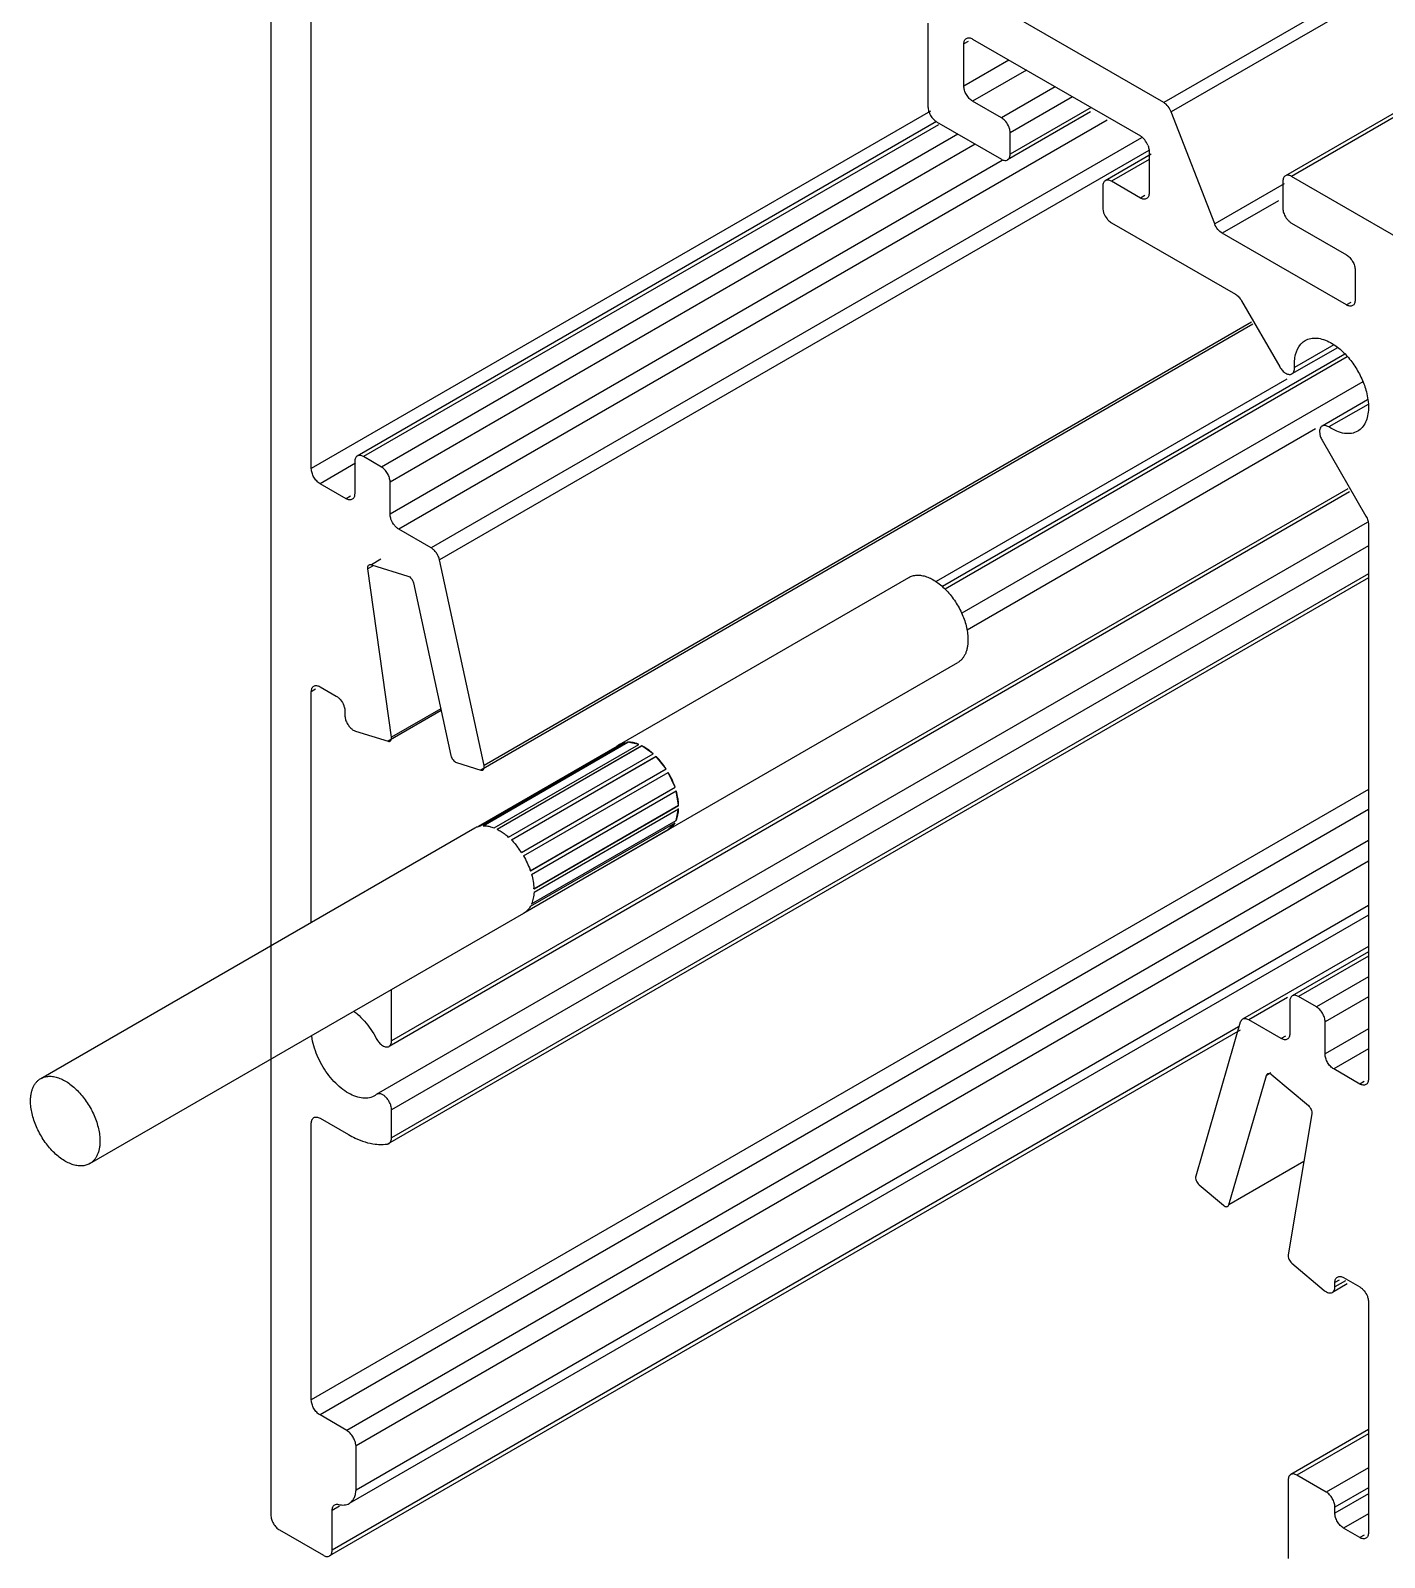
# Model space of a CAD drawing. Extents: x -0.1 to 11, y -13.6 to 0.
# Drawn here: x 4.152 to 5.807, y -7.421 to -5.555 of the extents above; entities that cross this region are included whole.
import ezdxf

# ---------------------------------------------------------------- set-up
doc = ezdxf.new("R2010")
doc.units = 0
doc.header["$LTSCALE"] = 0.5
doc.header["$MEASUREMENT"] = 0
doc.layers.add('Hardware', color=242, linetype='CONTINUOUS')
doc.layers.add('Housing', color=150, linetype='CONTINUOUS')

msp = doc.modelspace()

# ---------------------------------------------------------------- linework, layer by layer
at = {"layer": 'Hardware', "transparency": 16777216}
for p, q in [((4.8721, -6.4278), (5.2256, -6.2236)), ((4.9321, -6.5317), (5.2856, -6.3276)), ((4.6988, -6.5282), (4.8688, -6.4301)), ((4.8689, -6.4303), (4.6994, -6.5281)), ((4.7025, -6.5273), (4.8793, -6.4253)), ((4.7056, -6.527), (4.8824, -6.425)), ((4.8824, -6.4251), (4.7059, -6.5271)), ((4.7191, -6.5298), (4.8958, -6.4277)), ((4.7226, -6.5314), (4.8994, -6.4293)), ((4.8994, -6.4294), (4.7226, -6.5315)), ((4.8721, -6.4278), (4.8688, -6.4301)), ((4.8688, -6.4301), (4.8689, -6.4303)), ((4.8778, -6.4261), (4.8689, -6.4303)), ((4.8824, -6.425), (4.8824, -6.4251)), ((4.8959, -6.4278), (4.8824, -6.4251)), ((4.8994, -6.4293), (4.8994, -6.4294)), ((4.9134, -6.4393), (4.8994, -6.4294)), ((4.7367, -6.5412), (4.9135, -6.4391)), ((4.9168, -6.4424), (4.74, -6.5445)), ((4.7401, -6.5444), (4.9168, -6.4424)), ((4.9168, -6.4424), (4.9168, -6.4424)), ((4.929, -6.4577), (4.9168, -6.4424)), ((4.7523, -6.5597), (4.9291, -6.4576)), ((4.755, -6.564), (4.9317, -6.4619)), ((4.94, -6.4799), (4.9316, -6.4619)), ((4.7632, -6.582), (4.94, -6.4799)), ((4.7633, -6.582), (4.9401, -6.4799)), ((4.7647, -6.5866), (4.9415, -6.4845)), ((4.9401, -6.4799), (4.94, -6.4799)), ((4.9443, -6.5021), (4.9414, -6.4845)), ((4.7675, -6.6042), (4.9443, -6.5021)), ((4.7677, -6.6042), (4.9444, -6.5022)), ((4.7677, -6.6083), (4.9444, -6.5063)), ((4.9414, -6.5205), (4.9443, -6.5062)), ((4.9444, -6.5022), (4.9443, -6.5021)), ((4.1649, -6.836), (4.6953, -6.5298)), ((4.6988, -6.5282), (4.7025, -6.5273)), ((4.7147, -6.5283), (4.7191, -6.5298)), ((4.7633, -6.6255), (4.9401, -6.5235)), ((4.7647, -6.6226), (4.9415, -6.5206)), ((4.7648, -6.6224), (4.9414, -6.5205)), ((4.9316, -6.5318), (4.9395, -6.5238)), ((4.9415, -6.5206), (4.9414, -6.5205)), ((4.755, -6.634), (4.9317, -6.5319)), ((4.7568, -6.6327), (4.9316, -6.5318)), ((4.9317, -6.5319), (4.9316, -6.5318)), ((4.9317, -6.5319), (4.9321, -6.5317)), ((4.2249, -6.94), (4.7553, -6.6338))]:
    msp.add_line(p, q, dxfattribs=at)
for centre, radius, start, end in [((4.7054, -6.5474), 0.0202, 108.8453, 119.9747), ((4.6866, -6.5968), 0.0748, 47.9648, 52.2996), ((4.6673, -6.6151), 0.1015, 33.1159, 36.6394), ((4.6743, -6.6126), 0.0942, 19.0095, 19.7312), ((4.7066, -6.6064), 0.0611, 2.0446, 2.9828), ((4.7365, -6.6106), 0.0307, 336.8664, 338.2681), ((4.7451, -6.6162), 0.0203, 300.0366, 309.9956)]:
    msp.add_arc(centre, radius, start, end, dxfattribs=at)
for points, knots in [([(5.2256, -6.2236), (5.2264, -6.2232), (5.2279, -6.2225), (5.2303, -6.2216), (5.2329, -6.2211), (5.2357, -6.2208), (5.2385, -6.2209), (5.2414, -6.2212), (5.2444, -6.2218), (5.2485, -6.2231), (5.2538, -6.2254), (5.26, -6.2292), (5.2661, -6.234), (5.272, -6.2397), (5.2776, -6.2462), (5.2827, -6.2532), (5.2872, -6.2608), (5.291, -6.2687), (5.2941, -6.2767), (5.2963, -6.2847), (5.2977, -6.2925), (5.298, -6.2976), (5.298, -6.3001)], [0, 0, 0, 0, 0.02133, 0.042888, 0.064891, 0.087534, 0.110981, 0.135365, 0.160785, 0.187308, 0.24374, 0.304681, 0.369761, 0.438351, 0.50963, 0.582646, 0.656369, 0.729738, 0.801707, 0.871292, 0.937623, 1, 1, 1, 1]), ([(5.298, -6.3001), (5.298, -6.3017), (5.2979, -6.3047), (5.2973, -6.3091), (5.2963, -6.3132), (5.2949, -6.317), (5.2931, -6.3203), (5.291, -6.3232), (5.2885, -6.3257), (5.2866, -6.327), (5.2856, -6.3276)], [0, 0, 0, 0, 0.148585, 0.289507, 0.422721, 0.548641, 0.668, 0.781938, 0.891987, 1, 1, 1, 1]), ([(4.8793, -6.4253), (4.878, -6.4255), (4.8761, -6.4259), (4.8737, -6.4269), (4.8726, -6.4275), (4.8721, -6.4278)], [0, 0, 0, 0, 0.505525, 0.753504, 1, 1, 1, 1]), ([(4.8958, -6.4277), (4.8947, -6.4272), (4.8924, -6.4264), (4.889, -6.4255), (4.8857, -6.425), (4.8835, -6.425), (4.8824, -6.425)], [0, 0, 0, 0, 0.268117, 0.52366, 0.767253, 1, 1, 1, 1]), ([(4.9135, -6.4391), (4.9123, -6.4381), (4.9101, -6.4362), (4.9066, -6.4336), (4.903, -6.4313), (4.9006, -6.4299), (4.8994, -6.4293)], [0, 0, 0, 0, 0.263479, 0.518469, 0.764174, 1, 1, 1, 1]), ([(4.9291, -6.4576), (4.9273, -6.4548), (4.9235, -6.4495), (4.9191, -6.4446), (4.9168, -6.4424)], [0, 0, 0, 0, 0.507302, 1, 1, 1, 1]), ([(4.9401, -6.4799), (4.939, -6.4768), (4.9365, -6.4706), (4.9334, -6.4648), (4.9317, -6.4619)], [0, 0, 0, 0, 0.495617, 1, 1, 1, 1]), ([(4.9444, -6.5022), (4.9444, -6.5007), (4.9442, -6.4978), (4.9434, -6.4919), (4.9424, -6.4875), (4.9415, -6.4845)], [0, 0, 0, 0, 0.237755, 0.484261, 1, 1, 1, 1]), ([(4.9415, -6.5206), (4.9424, -6.5184), (4.9434, -6.515), (4.9442, -6.5101), (4.9444, -6.5076), (4.9444, -6.5063)], [0, 0, 0, 0, 0.475926, 0.731918, 1, 1, 1, 1]), ([(4.7056, -6.527), (4.7071, -6.527), (4.7102, -6.5272), (4.7132, -6.5278), (4.7147, -6.5283)], [0, 0, 0, 0, 0.484047, 1, 1, 1, 1]), ([(4.9321, -6.5317), (4.9329, -6.5312), (4.9344, -6.5302), (4.9366, -6.5283), (4.9385, -6.526), (4.9396, -6.5243), (4.9401, -6.5235)], [0, 0, 0, 0, 0.242431, 0.488008, 0.739683, 1, 1, 1, 1]), ([(4.7226, -6.5314), (4.7243, -6.5322), (4.7276, -6.5341), (4.7308, -6.5364), (4.7323, -6.5376)], [0, 0, 0, 0, 0.48643, 1, 1, 1, 1]), ([(4.7401, -6.5444), (4.7416, -6.546), (4.7446, -6.5493), (4.7474, -6.5527), (4.7487, -6.5546)], [0, 0, 0, 0, 0.493981, 1, 1, 1, 1]), ([(4.755, -6.564), (4.7565, -6.5667), (4.7594, -6.5722), (4.7618, -6.5779), (4.7629, -6.5808)], [0, 0, 0, 0, 0.503838, 1, 1, 1, 1]), ([(4.7647, -6.5866), (4.7655, -6.5894), (4.7668, -6.5949), (4.7675, -6.6005), (4.7676, -6.6032)], [0, 0, 0, 0, 0.514673, 1, 1, 1, 1]), ([(4.7677, -6.6083), (4.7676, -6.6096), (4.7674, -6.612), (4.7667, -6.6166), (4.7658, -6.6199), (4.765, -6.6219)], [0, 0, 0, 0, 0.266998, 0.522659, 1, 1, 1, 1]), ([(4.7633, -6.6255), (4.7626, -6.6267), (4.7611, -6.629), (4.7592, -6.6309), (4.7581, -6.6318)], [0, 0, 0, 0, 0.51051, 1, 1, 1, 1]), ([(4.1525, -6.8635), (4.1525, -6.8619), (4.1526, -6.8589), (4.1532, -6.8545), (4.1542, -6.8504), (4.1556, -6.8467), (4.1574, -6.8433), (4.1595, -6.8404), (4.162, -6.8379), (4.1639, -6.8366), (4.1649, -6.836)], [0, 0, 0, 0, 0.148585, 0.289507, 0.422721, 0.548641, 0.668, 0.781938, 0.891987, 1, 1, 1, 1]), ([(4.1649, -6.836), (4.1657, -6.8356), (4.1672, -6.8349), (4.1696, -6.834), (4.1722, -6.8335), (4.1749, -6.8332), (4.1778, -6.8332), (4.1807, -6.8336), (4.1837, -6.8342), (4.1878, -6.8355), (4.1931, -6.8378), (4.1993, -6.8416), (4.2054, -6.8464), (4.2113, -6.8521), (4.2169, -6.8586), (4.222, -6.8656), (4.2265, -6.8732), (4.2303, -6.8811), (4.2334, -6.8891), (4.2356, -6.8971), (4.237, -6.9049), (4.2373, -6.91), (4.2373, -6.9125)], [0, 0, 0, 0, 0.02133, 0.042888, 0.064891, 0.087534, 0.110981, 0.135365, 0.160785, 0.187308, 0.24374, 0.304681, 0.369761, 0.438351, 0.50963, 0.582646, 0.656369, 0.729738, 0.801707, 0.871292, 0.937623, 1, 1, 1, 1]), ([(4.2249, -6.94), (4.2242, -6.9404), (4.2226, -6.9412), (4.2202, -6.942), (4.2176, -6.9426), (4.2149, -6.9428), (4.2121, -6.9428), (4.2092, -6.9424), (4.2062, -6.9418), (4.202, -6.9405), (4.1968, -6.9382), (4.1905, -6.9344), (4.1844, -6.9296), (4.1785, -6.9239), (4.173, -6.9175), (4.1679, -6.9104), (4.1634, -6.9028), (4.1595, -6.895), (4.1565, -6.8869), (4.1542, -6.8789), (4.1528, -6.8711), (4.1525, -6.866), (4.1525, -6.8635)], [0, 0, 0, 0, 0.02133, 0.042888, 0.064891, 0.087534, 0.110981, 0.135365, 0.160785, 0.187308, 0.24374, 0.304681, 0.369761, 0.438351, 0.50963, 0.582646, 0.656369, 0.729738, 0.801707, 0.871292, 0.937623, 1, 1, 1, 1]), ([(4.2373, -6.9125), (4.2373, -6.9141), (4.2372, -6.9171), (4.2366, -6.9215), (4.2356, -6.9256), (4.2342, -6.9294), (4.2324, -6.9327), (4.2303, -6.9356), (4.2278, -6.9381), (4.2259, -6.9394), (4.2249, -6.94)], [0, 0, 0, 0, 0.148585, 0.289507, 0.422721, 0.548641, 0.668, 0.781938, 0.891987, 1, 1, 1, 1])]:
    msp.add_open_spline(points, degree=3, knots=knots, dxfattribs=at)
at = {"layer": 'Housing', "linetype": 'Continuous', "lineweight": 25, "transparency": 16777216}
for p, q in [((7.3198, -4.6143), (5.5372, -5.6434)), ((7.3219, -4.6298), (5.5464, -5.6548)), ((7.3373, -4.7794), (5.6859, -5.7328)), ((7.3377, -4.7842), (5.6934, -5.7336)), ((4.4461, -5.0257), (4.4461, -7.3692)), ((4.4956, -6.0907), (4.4956, -5.4134)), ((5.5372, -5.6434), (5.1622, -5.4269)), ((5.2491, -5.5465), (5.2491, -5.6486)), ((5.2983, -5.5687), (5.293, -5.5718)), ((5.293, -5.6232), (5.293, -5.5718)), ((5.3036, -5.5657), (5.5087, -5.6841)), ((5.3481, -5.5914), (5.293, -5.6232)), ((5.3694, -5.6037), (5.3036, -5.6416)), ((5.4047, -5.6241), (5.3389, -5.662)), ((5.3389, -5.662), (5.3036, -5.6416)), ((5.4259, -5.6363), (5.3496, -5.6804)), ((5.4486, -5.6494), (5.3496, -5.7065)), ((5.2522, -5.6539), (4.4956, -6.0907)), ((5.2596, -5.6666), (4.5517, -6.0753)), ((5.2618, -5.6704), (4.5592, -6.076)), ((5.4679, -5.6649), (4.6024, -6.1646)), ((5.2597, -5.6669), (5.3389, -5.7127)), ((5.4479, -5.6548), (5.3464, -5.7134)), ((5.5995, -5.7916), (5.5464, -5.6548)), ((5.2857, -5.6819), (4.5812, -6.0887)), ((5.51, -5.6864), (4.642, -6.1875)), ((5.3496, -5.7065), (5.3496, -5.6804)), ((5.3069, -5.6942), (4.5918, -6.1071)), ((5.5189, -5.7019), (4.6522, -6.2023)), ((5.5217, -5.7066), (5.4658, -5.7389)), ((5.5193, -5.7024), (5.5193, -5.7539)), ((5.3399, -5.7143), (4.5918, -6.1462)), ((5.5193, -5.7131), (5.4733, -5.7396)), ((5.4627, -5.7457), (5.4627, -5.7719)), ((5.5087, -5.76), (5.4733, -5.7396)), ((5.6844, -5.7426), (5.5995, -5.7916)), ((5.6828, -5.7397), (5.6828, -5.7723)), ((5.8263, -5.8103), (5.6934, -5.7336)), ((5.514, -5.757), (5.5087, -5.76)), ((5.6775, -5.7633), (5.6087, -5.8031)), ((5.4733, -5.7902), (5.6249, -5.8777)), ((5.6934, -5.7907), (5.7605, -5.8295)), ((5.7605, -5.8907), (5.6087, -5.8031)), ((5.7711, -5.8479), (5.7711, -5.8846)), ((5.6324, -5.8857), (5.6789, -5.9663)), ((5.7658, -5.8877), (5.7605, -5.8907)), ((5.646, -5.9143), (4.7026, -6.459)), ((5.6446, -5.9118), (4.7067, -6.4533)), ((5.7585, -5.9507), (5.2667, -6.2347)), ((5.7495, -5.9429), (5.6939, -5.9749)), ((5.7449, -5.9395), (5.697, -5.9672)), ((5.7614, -5.9541), (5.27, -6.2378)), ((5.6876, -5.9813), (5.259, -6.2287)), ((5.7804, -5.9845), (5.2903, -6.2674)), ((5.7862, -6.0066), (5.7307, -6.0386)), ((5.7854, -5.9991), (5.7868, -6.0068)), ((5.7869, -6.0122), (5.739, -6.0398)), ((5.7228, -6.0422), (5.2969, -6.2881)), ((5.7307, -6.0559), (5.7843, -6.1488)), ((4.5486, -6.0821), (4.5486, -6.1213)), ((4.5812, -6.0887), (4.5592, -6.076)), ((4.5497, -6.084), (4.5062, -6.1091)), ((4.538, -6.1275), (4.5062, -6.1091)), ((5.7642, -6.1191), (4.5906, -6.7967)), ((4.5918, -6.1462), (4.5918, -6.1071)), ((5.762, -6.1152), (4.5937, -6.7898)), ((4.5433, -6.1244), (4.538, -6.1275)), ((5.7858, -6.1565), (4.575, -6.8556)), ((4.642, -6.1875), (4.6024, -6.1646)), ((5.7874, -6.1592), (5.7874, -6.8365)), ((5.7874, -6.1851), (4.5937, -6.8743)), ((4.5702, -6.21), (4.5648, -6.2131)), ((4.5936, -6.4188), (4.5648, -6.2131)), ((4.5807, -6.2013), (4.5691, -6.2081)), ((4.5691, -6.2081), (4.6136, -6.2219)), ((4.7067, -6.4533), (4.6522, -6.2023)), ((5.7874, -6.224), (4.5888, -6.916)), ((5.7874, -6.2193), (4.5937, -6.9085)), ((4.6203, -6.2303), (4.6662, -6.4414)), ((4.5009, -6.3602), (4.4956, -6.3633)), ((4.5062, -6.3572), (4.526, -6.3686)), ((4.4956, -6.645), (4.4956, -6.3633)), ((4.5366, -6.387), (4.5366, -6.3921)), ((4.6542, -6.3864), (4.5893, -6.4239)), ((4.6537, -6.3841), (4.5936, -6.4188)), ((4.5496, -6.4115), (4.5893, -6.4239)), ((4.6729, -6.4498), (4.7026, -6.459)), ((5.7874, -6.4829), (4.4956, -7.2287)), ((5.7874, -6.5074), (4.5062, -7.2471)), ((5.7874, -6.5452), (4.5389, -7.266)), ((5.7874, -6.5705), (4.5502, -7.2848)), ((5.7874, -6.6362), (4.5419, -7.3553)), ((5.7874, -6.6246), (4.5502, -7.3389)), ((5.7874, -6.6747), (5.6335, -6.7635)), ((5.7874, -6.6812), (5.6943, -6.7349)), ((5.7874, -6.6863), (5.7018, -6.7357)), ((5.7874, -6.7116), (5.7238, -6.7483)), ((4.5937, -6.7898), (4.5937, -6.7271)), ((5.7238, -6.7483), (5.7018, -6.7357)), ((5.6884, -6.7369), (5.641, -6.7643)), ((5.6912, -6.7418), (5.6912, -6.781)), ((5.7874, -6.7361), (5.7344, -6.7667)), ((5.6286, -6.773), (4.5211, -7.4125)), ((5.6308, -6.7672), (5.5763, -6.9553)), ((5.6806, -6.7871), (5.641, -6.7643)), ((5.7344, -6.8059), (5.7344, -6.7667)), ((5.6308, -6.7768), (4.518, -7.4193)), ((5.6859, -6.7841), (5.6806, -6.7871)), ((5.7874, -6.7753), (5.7344, -6.8059)), ((5.7874, -6.7998), (5.745, -6.8243)), ((5.668, -6.829), (5.6627, -6.8321)), ((5.7768, -6.8427), (5.745, -6.8243)), ((5.6168, -6.9902), (5.6627, -6.8321)), ((5.6694, -6.8314), (5.714, -6.869)), ((5.7821, -6.8396), (5.7768, -6.8427)), ((4.5062, -6.8845), (4.5409, -6.9045)), ((4.5937, -6.9085), (4.5937, -6.8743)), ((5.7183, -6.879), (5.6894, -7.0515)), ((4.4956, -7.2287), (4.4956, -6.8906)), ((5.7085, -6.9373), (5.6168, -6.9902)), ((5.5805, -6.9659), (5.6101, -6.9909)), ((5.6937, -7.0614), (5.7334, -7.0949)), ((5.7614, -7.0869), (5.7433, -7.0974)), ((5.7517, -7.0823), (5.7464, -7.0854)), ((5.7592, -7.0831), (5.7464, -7.0905)), ((5.7464, -7.0905), (5.7464, -7.0854)), ((5.757, -7.0793), (5.7768, -7.0907)), ((5.7874, -7.1091), (5.7874, -7.3908)), ((4.5389, -7.266), (4.5062, -7.2471)), ((5.7874, -7.265), (5.6925, -7.3199)), ((5.7874, -7.2701), (5.7, -7.3206)), ((4.5502, -7.3389), (4.5502, -7.2848)), ((5.7874, -7.3115), (5.7358, -7.3413)), ((5.6893, -7.3267), (5.6893, -7.4224)), ((5.7358, -7.3413), (5.7, -7.3206)), ((5.7874, -7.336), (5.7464, -7.3596)), ((5.7874, -7.3434), (5.7464, -7.3671)), ((4.5301, -7.3584), (4.5211, -7.3637)), ((4.5211, -7.4125), (4.5211, -7.3637)), ((5.7464, -7.3671), (5.7464, -7.3596)), ((5.7874, -7.3679), (5.757, -7.3855)), ((4.4567, -7.3875), (4.5104, -7.4186)), ((5.7768, -7.3969), (5.757, -7.3855)), ((5.7821, -7.3939), (5.7768, -7.3969))]:
    msp.add_line(p, q, dxfattribs=at)
msp.add_arc((5.4942, -5.7047), 0.0253, 21.1865, 38.8138, dxfattribs=at)
for points, knots in [([(5.293, -5.5718), (5.293, -5.571), (5.2931, -5.5696), (5.2937, -5.5676), (5.2947, -5.566), (5.2956, -5.5652), (5.2961, -5.5649)], [0, 0, 0, 0, 0.288116, 0.548222, 0.782233, 1, 1, 1, 1]), ([(5.2961, -5.5649), (5.2966, -5.5647), (5.2977, -5.5642), (5.2996, -5.5642), (5.3016, -5.5647), (5.3029, -5.5653), (5.3036, -5.5657)], [0, 0, 0, 0, 0.217768, 0.45178, 0.711885, 1, 1, 1, 1]), ([(5.3036, -5.6416), (5.3021, -5.6408), (5.2992, -5.6383), (5.2959, -5.6338), (5.2936, -5.6286), (5.293, -5.625), (5.293, -5.6232)], [0, 0, 0, 0, 0.237019, 0.499999, 0.762979, 1, 1, 1, 1]), ([(5.2491, -5.6486), (5.2491, -5.6503), (5.2498, -5.654), (5.2521, -5.6591), (5.2554, -5.6637), (5.2582, -5.6661), (5.2597, -5.6669)], [0, 0, 0, 0, 0.237021, 0.500001, 0.762981, 1, 1, 1, 1]), ([(5.5464, -5.6548), (5.5455, -5.6524), (5.543, -5.6481), (5.5393, -5.6446), (5.5372, -5.6434)], [0, 0, 0, 0, 0.52278, 1, 1, 1, 1]), ([(5.3442, -5.6667), (5.3439, -5.6662), (5.3423, -5.6645), (5.3404, -5.6629), (5.3389, -5.662)], [0, 0, 0, 0, 0.266923, 1, 1, 1, 1]), ([(5.3496, -5.6804), (5.3496, -5.6793), (5.3493, -5.6769), (5.3478, -5.6721), (5.3459, -5.6688), (5.3442, -5.6667)], [0, 0, 0, 0, 0.227663, 0.478233, 1, 1, 1, 1]), ([(5.5087, -5.6841), (5.5091, -5.6844), (5.5111, -5.6857), (5.5128, -5.6874), (5.514, -5.6888)], [0, 0, 0, 0, 0.231066, 1, 1, 1, 1]), ([(5.3464, -5.7134), (5.3469, -5.7131), (5.3479, -5.7123), (5.3488, -5.7107), (5.3494, -5.7087), (5.3496, -5.7073), (5.3496, -5.7065)], [0, 0, 0, 0, 0.217767, 0.451778, 0.711884, 1, 1, 1, 1]), ([(5.5178, -5.6955), (5.5181, -5.6961), (5.5188, -5.6983), (5.5193, -5.7007), (5.5193, -5.7024)], [0, 0, 0, 0, 0.266922, 1, 1, 1, 1]), ([(5.3389, -5.7127), (5.3396, -5.713), (5.3409, -5.7137), (5.3429, -5.7141), (5.3448, -5.7141), (5.346, -5.7137), (5.3464, -5.7134)], [0, 0, 0, 0, 0.288115, 0.54822, 0.782232, 1, 1, 1, 1]), ([(5.4658, -5.7389), (5.4653, -5.7391), (5.4644, -5.7399), (5.4634, -5.7415), (5.4628, -5.7435), (5.4627, -5.745), (5.4627, -5.7457)], [0, 0, 0, 0, 0.217767, 0.451778, 0.711884, 1, 1, 1, 1]), ([(5.4733, -5.7396), (5.4726, -5.7392), (5.4713, -5.7386), (5.4693, -5.7381), (5.4674, -5.7382), (5.4663, -5.7386), (5.4658, -5.7389)], [0, 0, 0, 0, 0.288115, 0.54822, 0.782232, 1, 1, 1, 1]), ([(5.6859, -5.7328), (5.6854, -5.7331), (5.6844, -5.7339), (5.6835, -5.7355), (5.6829, -5.7375), (5.6828, -5.7389), (5.6828, -5.7397)], [0, 0, 0, 0, 0.217767, 0.451778, 0.711884, 1, 1, 1, 1]), ([(5.6934, -5.7336), (5.6927, -5.7332), (5.6914, -5.7326), (5.6894, -5.7321), (5.6875, -5.7321), (5.6864, -5.7325), (5.6859, -5.7328)], [0, 0, 0, 0, 0.288115, 0.54822, 0.782232, 1, 1, 1, 1]), ([(5.5162, -5.7608), (5.5157, -5.761), (5.5145, -5.7615), (5.5126, -5.7615), (5.5106, -5.761), (5.5093, -5.7604), (5.5087, -5.76)], [0, 0, 0, 0, 0.217768, 0.45178, 0.711885, 1, 1, 1, 1]), ([(5.5193, -5.7539), (5.5193, -5.7546), (5.5191, -5.7561), (5.5186, -5.7581), (5.5176, -5.7597), (5.5167, -5.7605), (5.5162, -5.7608)], [0, 0, 0, 0, 0.288116, 0.548222, 0.782233, 1, 1, 1, 1]), ([(5.4627, -5.7719), (5.4627, -5.773), (5.463, -5.7754), (5.4644, -5.7801), (5.4664, -5.7835), (5.468, -5.7855)], [0, 0, 0, 0, 0.227663, 0.478233, 1, 1, 1, 1]), ([(5.6828, -5.7723), (5.6828, -5.7729), (5.6829, -5.7753), (5.6835, -5.7776), (5.6842, -5.7793)], [0, 0, 0, 0, 0.231066, 1, 1, 1, 1]), ([(5.6842, -5.7793), (5.6851, -5.7817), (5.6871, -5.7851), (5.6905, -5.7887), (5.6924, -5.7901), (5.6934, -5.7907)], [0, 0, 0, 0, 0.521768, 0.772338, 1, 1, 1, 1]), ([(5.468, -5.7855), (5.4684, -5.786), (5.47, -5.7878), (5.4718, -5.7894), (5.4733, -5.7902)], [0, 0, 0, 0, 0.266923, 1, 1, 1, 1]), ([(5.6087, -5.8031), (5.6066, -5.8019), (5.6029, -5.7984), (5.6004, -5.7941), (5.5995, -5.7916)], [0, 0, 0, 0, 0.47722, 1, 1, 1, 1]), ([(5.7605, -5.8295), (5.762, -5.8304), (5.7649, -5.8328), (5.7682, -5.8373), (5.7705, -5.8425), (5.7711, -5.8461), (5.7711, -5.8479)], [0, 0, 0, 0, 0.237019, 0.499999, 0.762979, 1, 1, 1, 1]), ([(5.6249, -5.8777), (5.6264, -5.8786), (5.6293, -5.881), (5.6314, -5.884), (5.6324, -5.8857)], [0, 0, 0, 0, 0.474433, 1, 1, 1, 1]), ([(5.768, -5.8915), (5.7675, -5.8918), (5.7664, -5.8922), (5.7645, -5.8922), (5.7625, -5.8917), (5.7612, -5.8911), (5.7605, -5.8907)], [0, 0, 0, 0, 0.217768, 0.45178, 0.711885, 1, 1, 1, 1]), ([(5.7711, -5.8846), (5.7711, -5.8854), (5.771, -5.8868), (5.7704, -5.8888), (5.7695, -5.8904), (5.7685, -5.8912), (5.768, -5.8915)], [0, 0, 0, 0, 0.288116, 0.548222, 0.782233, 1, 1, 1, 1]), ([(5.7102, -5.9341), (5.7122, -5.9329), (5.7169, -5.9312), (5.7246, -5.9309), (5.7329, -5.9327), (5.7384, -5.9352), (5.7411, -5.9367)], [0, 0, 0, 0, 0.219084, 0.452828, 0.711591, 1, 1, 1, 1]), ([(5.697, -5.9672), (5.6968, -5.9644), (5.6969, -5.959), (5.6984, -5.9493), (5.7013, -5.9426), (5.7042, -5.9391)], [0, 0, 0, 0, 0.284597, 0.546241, 1, 1, 1, 1]), ([(5.7042, -5.9391), (5.7046, -5.9386), (5.7064, -5.9367), (5.7085, -5.9351), (5.7102, -5.9341)], [0, 0, 0, 0, 0.255003, 1, 1, 1, 1]), ([(5.7411, -5.9367), (5.7418, -5.9371), (5.7447, -5.9388), (5.7475, -5.9407), (5.7496, -5.9423)], [0, 0, 0, 0, 0.241848, 1, 1, 1, 1]), ([(5.7496, -5.9423), (5.7539, -5.9456), (5.7621, -5.9534), (5.7723, -5.9672), (5.7804, -5.9826), (5.7841, -5.9935), (5.7854, -5.9991)], [0, 0, 0, 0, 0.239089, 0.493827, 0.751779, 1, 1, 1, 1]), ([(5.6789, -5.9663), (5.6799, -5.9679), (5.6821, -5.9709), (5.6855, -5.9738), (5.6884, -5.9752), (5.6904, -5.9757), (5.6923, -5.9756), (5.6934, -5.9752), (5.6939, -5.9749)], [0, 0, 0, 0, 0.306108, 0.582927, 0.703761, 0.811843, 0.909182, 1, 1, 1, 1]), ([(5.6939, -5.9749), (5.6945, -5.9746), (5.6955, -5.9737), (5.6965, -5.9719), (5.697, -5.9696), (5.6971, -5.968), (5.697, -5.9672)], [0, 0, 0, 0, 0.213864, 0.445863, 0.707574, 1, 1, 1, 1]), ([(5.7868, -6.0068), (5.7869, -6.0076), (5.7873, -6.011), (5.7874, -6.0144), (5.7874, -6.0169)], [0, 0, 0, 0, 0.258122, 1, 1, 1, 1]), ([(5.7874, -6.0169), (5.7873, -6.02), (5.7867, -6.0259), (5.7842, -6.034), (5.78, -6.0406), (5.7762, -6.0438), (5.7742, -6.045)], [0, 0, 0, 0, 0.28841, 0.547173, 0.780916, 1, 1, 1, 1]), ([(5.7307, -6.0386), (5.73, -6.039), (5.7288, -6.0402), (5.7277, -6.0428), (5.7275, -6.046), (5.7278, -6.0482), (5.7281, -6.0494)], [0, 0, 0, 0, 0.202572, 0.430629, 0.696522, 1, 1, 1, 1]), ([(5.739, -6.0398), (5.7382, -6.0393), (5.7368, -6.0386), (5.7346, -6.0379), (5.7325, -6.0379), (5.7312, -6.0383), (5.7307, -6.0386)], [0, 0, 0, 0, 0.292425, 0.554136, 0.786136, 1, 1, 1, 1]), ([(5.7742, -6.045), (5.7718, -6.0463), (5.7665, -6.0481), (5.7575, -6.048), (5.7481, -6.0452), (5.742, -6.0418), (5.739, -6.0398)], [0, 0, 0, 0, 0.21391, 0.445486, 0.706574, 1, 1, 1, 1]), ([(5.7281, -6.0494), (5.7282, -6.0499), (5.7288, -6.0522), (5.7298, -6.0544), (5.7307, -6.0559)], [0, 0, 0, 0, 0.242624, 1, 1, 1, 1]), ([(4.5517, -6.0753), (4.5512, -6.0756), (4.5503, -6.0763), (4.5493, -6.078), (4.5488, -6.0799), (4.5486, -6.0814), (4.5486, -6.0821)], [0, 0, 0, 0, 0.217767, 0.451778, 0.711884, 1, 1, 1, 1]), ([(4.5592, -6.076), (4.5586, -6.0756), (4.5573, -6.075), (4.5553, -6.0745), (4.5534, -6.0746), (4.5522, -6.075), (4.5517, -6.0753)], [0, 0, 0, 0, 0.288115, 0.54822, 0.782232, 1, 1, 1, 1]), ([(4.5062, -6.1091), (4.5047, -6.1082), (4.5019, -6.1058), (4.4985, -6.1013), (4.4963, -6.0961), (4.4956, -6.0925), (4.4956, -6.0907)], [0, 0, 0, 0, 0.237019, 0.499999, 0.762979, 1, 1, 1, 1]), ([(4.5918, -6.1071), (4.5918, -6.1053), (4.5911, -6.1016), (4.5889, -6.0965), (4.5855, -6.092), (4.5827, -6.0895), (4.5812, -6.0887)], [0, 0, 0, 0, 0.237021, 0.500001, 0.762981, 1, 1, 1, 1]), ([(4.5455, -6.1282), (4.545, -6.1285), (4.5439, -6.1289), (4.542, -6.1289), (4.54, -6.1285), (4.5387, -6.1278), (4.538, -6.1275)], [0, 0, 0, 0, 0.217768, 0.45178, 0.711885, 1, 1, 1, 1]), ([(4.5486, -6.1213), (4.5486, -6.1221), (4.5485, -6.1235), (4.5479, -6.1255), (4.547, -6.1271), (4.546, -6.1279), (4.5455, -6.1282)], [0, 0, 0, 0, 0.288116, 0.548222, 0.782233, 1, 1, 1, 1]), ([(4.5932, -6.1532), (4.593, -6.1526), (4.5922, -6.1504), (4.5918, -6.148), (4.5918, -6.1462)], [0, 0, 0, 0, 0.266922, 1, 1, 1, 1]), ([(4.6024, -6.1646), (4.6014, -6.1641), (4.5995, -6.1626), (4.5961, -6.159), (4.5941, -6.1556), (4.5932, -6.1532)], [0, 0, 0, 0, 0.227662, 0.478232, 1, 1, 1, 1]), ([(5.7843, -6.1488), (5.7853, -6.1504), (5.7868, -6.1538), (5.7874, -6.1575), (5.7874, -6.1592)], [0, 0, 0, 0, 0.525566, 1, 1, 1, 1]), ([(4.6522, -6.2023), (4.6519, -6.2007), (4.6509, -6.1977), (4.6485, -6.1936), (4.6456, -6.1901), (4.6432, -6.1882), (4.642, -6.1875)], [0, 0, 0, 0, 0.252101, 0.514692, 0.76947, 1, 1, 1, 1]), ([(4.5648, -6.2131), (4.5646, -6.2123), (4.5646, -6.2108), (4.5653, -6.209), (4.5663, -6.2082), (4.5674, -6.2078), (4.5684, -6.2079), (4.5691, -6.2081)], [0, 0, 0, 0, 0.299804, 0.543142, 0.651754, 0.760225, 1, 1, 1, 1]), ([(4.6136, -6.2219), (4.6144, -6.2221), (4.616, -6.223), (4.6179, -6.225), (4.6195, -6.2275), (4.6201, -6.2294), (4.6203, -6.2303)], [0, 0, 0, 0, 0.216168, 0.469218, 0.739102, 1, 1, 1, 1]), ([(4.4956, -6.3633), (4.4956, -6.3625), (4.4957, -6.3611), (4.4963, -6.3591), (4.4973, -6.3575), (4.4982, -6.3567), (4.4987, -6.3564)], [0, 0, 0, 0, 0.288116, 0.548222, 0.782233, 1, 1, 1, 1]), ([(4.4987, -6.3564), (4.4992, -6.3561), (4.5003, -6.3557), (4.5022, -6.3557), (4.5042, -6.3562), (4.5056, -6.3568), (4.5062, -6.3572)], [0, 0, 0, 0, 0.217768, 0.45178, 0.711885, 1, 1, 1, 1]), ([(4.526, -6.3686), (4.527, -6.3692), (4.5289, -6.3706), (4.5323, -6.3742), (4.5343, -6.3776), (4.5352, -6.38)], [0, 0, 0, 0, 0.227662, 0.478232, 1, 1, 1, 1]), ([(4.5352, -6.38), (4.5354, -6.3806), (4.5362, -6.3829), (4.5366, -6.3852), (4.5366, -6.387)], [0, 0, 0, 0, 0.266922, 1, 1, 1, 1]), ([(4.5366, -6.3921), (4.5366, -6.3936), (4.5371, -6.3967), (4.5388, -6.4012), (4.5414, -6.4054), (4.5437, -6.4078), (4.5449, -6.4088)], [0, 0, 0, 0, 0.231532, 0.487913, 0.750314, 1, 1, 1, 1]), ([(4.5449, -6.4088), (4.5453, -6.4091), (4.5467, -6.4102), (4.5484, -6.4111), (4.5496, -6.4115)], [0, 0, 0, 0, 0.271649, 1, 1, 1, 1]), ([(4.5893, -6.4239), (4.59, -6.4241), (4.591, -6.4242), (4.5921, -6.4237), (4.5931, -6.4229), (4.5938, -6.4211), (4.5937, -6.4196), (4.5936, -6.4188)], [0, 0, 0, 0, 0.239775, 0.348246, 0.456858, 0.700196, 1, 1, 1, 1]), ([(4.6662, -6.4414), (4.6664, -6.4423), (4.6671, -6.4442), (4.6686, -6.4467), (4.6706, -6.4487), (4.6721, -6.4496), (4.6729, -6.4498)], [0, 0, 0, 0, 0.260898, 0.530782, 0.783832, 1, 1, 1, 1]), ([(4.7026, -6.459), (4.7032, -6.4593), (4.7043, -6.4594), (4.7055, -6.4588), (4.7065, -6.4578), (4.7071, -6.4558), (4.7069, -6.4542), (4.7067, -6.4533)], [0, 0, 0, 0, 0.23297, 0.338738, 0.446299, 0.693367, 1, 1, 1, 1]), ([(5.6943, -6.7349), (5.6938, -6.7352), (5.6929, -6.736), (5.6919, -6.7376), (5.6914, -6.7396), (5.6912, -6.7411), (5.6912, -6.7418)], [0, 0, 0, 0, 0.217767, 0.451778, 0.711884, 1, 1, 1, 1]), ([(5.7018, -6.7357), (5.7012, -6.7353), (5.6999, -6.7347), (5.6979, -6.7342), (5.696, -6.7342), (5.6948, -6.7347), (5.6943, -6.7349)], [0, 0, 0, 0, 0.288115, 0.54822, 0.782232, 1, 1, 1, 1]), ([(4.5475, -6.7537), (4.5489, -6.7548), (4.5535, -6.7585), (4.5638, -6.7687), (4.571, -6.7794), (4.575, -6.7871)], [0.488388, 0.488388, 0.488388, 0.488388, 0.5507571, 0.6951495, 1, 1, 1, 1]), ([(5.7344, -6.7667), (5.7344, -6.765), (5.7337, -6.7613), (5.7315, -6.7562), (5.7281, -6.7516), (5.7253, -6.7492), (5.7238, -6.7483)], [0, 0, 0, 0, 0.237021, 0.500001, 0.762981, 1, 1, 1, 1]), ([(5.6335, -6.7635), (5.6329, -6.7639), (5.6317, -6.765), (5.631, -6.7665), (5.6308, -6.7672)], [0, 0, 0, 0, 0.474642, 1, 1, 1, 1]), ([(5.641, -6.7643), (5.6403, -6.7639), (5.639, -6.7633), (5.637, -6.7628), (5.6351, -6.7628), (5.634, -6.7632), (5.6335, -6.7635)], [0, 0, 0, 0, 0.288902, 0.548902, 0.782285, 1, 1, 1, 1]), ([(4.575, -6.8556), (4.5731, -6.8571), (4.5684, -6.8594), (4.5604, -6.8604), (4.5518, -6.859), (4.5428, -6.8553), (4.5338, -6.8495), (4.5219, -6.839), (4.5092, -6.8224), (4.5004, -6.8034), (4.497, -6.79), (4.4963, -6.7847), (4.4961, -6.7834)], [0, 0, 0, 0, 0.0452498, 0.092844, 0.1453993, 0.2043584, 0.2698407, 0.3410455, 0.4941291, 0.64867, 0.7215688, 0.7461879, 0.7461879, 0.7461879, 0.7461879]), ([(4.575, -6.7871), (4.576, -6.7889), (4.5782, -6.7921), (4.5817, -6.7953), (4.5847, -6.7968), (4.5868, -6.7974), (4.5888, -6.7974), (4.59, -6.797), (4.5906, -6.7967)], [0, 0, 0, 0, 0.304909, 0.583208, 0.704765, 0.813127, 0.910064, 1, 1, 1, 1]), ([(4.5906, -6.7967), (4.591, -6.7964), (4.592, -6.7956), (4.593, -6.794), (4.5935, -6.792), (4.5937, -6.7906), (4.5937, -6.7898)], [0, 0, 0, 0, 0.217768, 0.451501, 0.711564, 1, 1, 1, 1]), ([(5.6881, -6.7879), (5.6876, -6.7882), (5.6865, -6.7886), (5.6846, -6.7886), (5.6826, -6.7881), (5.6813, -6.7875), (5.6806, -6.7871)], [0, 0, 0, 0, 0.217768, 0.45178, 0.711885, 1, 1, 1, 1]), ([(5.6912, -6.781), (5.6912, -6.7818), (5.6911, -6.7832), (5.6905, -6.7852), (5.6896, -6.7868), (5.6886, -6.7876), (5.6881, -6.7879)], [0, 0, 0, 0, 0.288116, 0.548222, 0.782233, 1, 1, 1, 1]), ([(5.745, -6.8243), (5.7435, -6.8234), (5.7406, -6.821), (5.7373, -6.8165), (5.735, -6.8113), (5.7344, -6.8076), (5.7344, -6.8059)], [0, 0, 0, 0, 0.237019, 0.499999, 0.762979, 1, 1, 1, 1]), ([(5.6627, -6.8321), (5.6628, -6.8315), (5.6633, -6.8306), (5.6643, -6.8299), (5.6656, -6.8296), (5.6675, -6.83), (5.6687, -6.8309), (5.6694, -6.8314)], [0, 0, 0, 0, 0.231208, 0.337998, 0.447018, 0.695214, 1, 1, 1, 1]), ([(5.7843, -6.8434), (5.7838, -6.8437), (5.7827, -6.8441), (5.7808, -6.8441), (5.7788, -6.8436), (5.7775, -6.843), (5.7768, -6.8427)], [0, 0, 0, 0, 0.217768, 0.45178, 0.711885, 1, 1, 1, 1]), ([(5.7874, -6.8365), (5.7874, -6.8373), (5.7873, -6.8387), (5.7867, -6.8407), (5.7857, -6.8423), (5.7848, -6.8431), (5.7843, -6.8434)], [0, 0, 0, 0, 0.288116, 0.548222, 0.782233, 1, 1, 1, 1]), ([(4.5937, -6.8743), (4.5937, -6.873), (4.5933, -6.8702), (4.5919, -6.8662), (4.5897, -6.8623), (4.5869, -6.8589), (4.5839, -6.8563), (4.5807, -6.8547), (4.5776, -6.8543), (4.5757, -6.855), (4.575, -6.8556)], [0, 0, 0, 0, 0.13008, 0.273866, 0.422634, 0.567673, 0.700807, 0.816263, 0.913662, 1, 1, 1, 1]), ([(4.4956, -6.8906), (4.4956, -6.8898), (4.4957, -6.8884), (4.4963, -6.8864), (4.4973, -6.8848), (4.4982, -6.884), (4.4987, -6.8837)], [0, 0, 0, 0, 0.288116, 0.548222, 0.782233, 1, 1, 1, 1]), ([(4.4987, -6.8837), (4.4992, -6.8834), (4.5003, -6.883), (4.5022, -6.883), (4.5042, -6.8835), (4.5056, -6.8841), (4.5062, -6.8845)], [0, 0, 0, 0, 0.217768, 0.45178, 0.711885, 1, 1, 1, 1]), ([(5.714, -6.869), (5.7147, -6.8697), (5.716, -6.8711), (5.7175, -6.8737), (5.7183, -6.8764), (5.7184, -6.8782), (5.7183, -6.879)], [0, 0, 0, 0, 0.256078, 0.524488, 0.779527, 1, 1, 1, 1]), ([(4.5409, -6.9045), (4.5436, -6.906), (4.5539, -6.9115), (4.5653, -6.9152), (4.5738, -6.9162)], [0, 0, 0, 0, 0.270667, 1, 1, 1, 1]), ([(4.5738, -6.9162), (4.5751, -6.9163), (4.58, -6.9168), (4.5851, -6.9166), (4.5888, -6.916)], [0, 0, 0, 0, 0.259384, 1, 1, 1, 1]), ([(4.5888, -6.916), (4.5895, -6.9159), (4.5909, -6.9153), (4.5925, -6.9136), (4.5935, -6.9112), (4.5937, -6.9094), (4.5937, -6.9085)], [0, 0, 0, 0, 0.223803, 0.451362, 0.706295, 1, 1, 1, 1]), ([(5.5763, -6.9553), (5.5761, -6.9561), (5.576, -6.958), (5.5768, -6.9609), (5.5783, -6.9636), (5.5797, -6.9652), (5.5805, -6.9659)], [0, 0, 0, 0, 0.213348, 0.467337, 0.739437, 1, 1, 1, 1]), ([(5.6101, -6.9909), (5.6108, -6.9915), (5.612, -6.9923), (5.6139, -6.9927), (5.6151, -6.9924), (5.6162, -6.9917), (5.6167, -6.9908), (5.6168, -6.9902)], [0, 0, 0, 0, 0.304786, 0.552982, 0.662002, 0.768792, 1, 1, 1, 1]), ([(5.6894, -7.0515), (5.6892, -7.0523), (5.6893, -7.0541), (5.6901, -7.0568), (5.6916, -7.0593), (5.6929, -7.0608), (5.6937, -7.0614)], [0, 0, 0, 0, 0.220473, 0.475512, 0.743922, 1, 1, 1, 1]), ([(5.7464, -7.0854), (5.7464, -7.0846), (5.7465, -7.0832), (5.7471, -7.0812), (5.7481, -7.0796), (5.749, -7.0788), (5.7495, -7.0785)], [0, 0, 0, 0, 0.288116, 0.548222, 0.782233, 1, 1, 1, 1]), ([(5.7495, -7.0785), (5.75, -7.0782), (5.7511, -7.0778), (5.753, -7.0778), (5.755, -7.0783), (5.7563, -7.0789), (5.757, -7.0793)], [0, 0, 0, 0, 0.217768, 0.45178, 0.711885, 1, 1, 1, 1]), ([(5.7334, -7.0949), (5.7342, -7.0956), (5.7359, -7.0968), (5.7385, -7.0979), (5.7411, -7.0982), (5.7426, -7.0977), (5.7433, -7.0974)], [0, 0, 0, 0, 0.300058, 0.565197, 0.794155, 1, 1, 1, 1]), ([(5.7433, -7.0974), (5.7438, -7.0971), (5.7447, -7.0963), (5.7457, -7.0947), (5.7463, -7.0927), (5.7464, -7.0913), (5.7464, -7.0905)], [0, 0, 0, 0, 0.217723, 0.451231, 0.711253, 1, 1, 1, 1]), ([(5.7768, -7.0907), (5.7778, -7.0913), (5.7797, -7.0927), (5.7831, -7.0963), (5.7851, -7.0997), (5.786, -7.1021)], [0, 0, 0, 0, 0.227662, 0.478232, 1, 1, 1, 1]), ([(5.786, -7.1021), (5.7862, -7.1027), (5.787, -7.105), (5.7874, -7.1074), (5.7874, -7.1091)], [0, 0, 0, 0, 0.266922, 1, 1, 1, 1]), ([(4.5062, -7.2471), (4.5047, -7.2462), (4.5019, -7.2438), (4.4985, -7.2393), (4.4963, -7.2341), (4.4956, -7.2305), (4.4956, -7.2287)], [0, 0, 0, 0, 0.237018, 0.499998, 0.762978, 1, 1, 1, 1]), ([(4.5502, -7.2848), (4.55, -7.2829), (4.5492, -7.2792), (4.5467, -7.274), (4.5433, -7.2694), (4.5404, -7.2669), (4.5389, -7.266)], [0, 0, 0, 0, 0.242147, 0.503707, 0.763272, 1, 1, 1, 1]), ([(5.6925, -7.3199), (5.692, -7.3201), (5.691, -7.3209), (5.6901, -7.3225), (5.6895, -7.3245), (5.6893, -7.326), (5.6893, -7.3267)], [0, 0, 0, 0, 0.217767, 0.451778, 0.711884, 1, 1, 1, 1]), ([(5.7, -7.3206), (5.6993, -7.3202), (5.698, -7.3196), (5.696, -7.3191), (5.6941, -7.3192), (5.6929, -7.3196), (5.6925, -7.3199)], [0, 0, 0, 0, 0.288115, 0.54822, 0.782232, 1, 1, 1, 1]), ([(4.5419, -7.3553), (4.5431, -7.3546), (4.5454, -7.3527), (4.548, -7.3489), (4.5496, -7.3442), (4.5501, -7.3407), (4.5502, -7.3389)], [0, 0, 0, 0, 0.221479, 0.456579, 0.715089, 1, 1, 1, 1]), ([(5.7464, -7.3596), (5.7464, -7.3579), (5.7457, -7.3542), (5.7434, -7.3491), (5.7401, -7.3445), (5.7373, -7.3421), (5.7358, -7.3413)], [0, 0, 0, 0, 0.237021, 0.500001, 0.762981, 1, 1, 1, 1]), ([(4.4461, -7.3692), (4.4461, -7.3709), (4.4468, -7.3746), (4.449, -7.3797), (4.4524, -7.3843), (4.4552, -7.3867), (4.4567, -7.3875)], [0, 0, 0, 0, 0.237021, 0.500001, 0.762981, 1, 1, 1, 1]), ([(4.5211, -7.3637), (4.5211, -7.3629), (4.5212, -7.3615), (4.5218, -7.3595), (4.5227, -7.3579), (4.5237, -7.3571), (4.5242, -7.3568)], [0, 0, 0, 0, 0.288855, 0.548873, 0.782292, 1, 1, 1, 1]), ([(4.5242, -7.3568), (4.5248, -7.3564), (4.5265, -7.356), (4.5281, -7.3562), (4.5289, -7.3564)], [0, 0, 0, 0, 0.472877, 1, 1, 1, 1]), ([(4.5289, -7.3564), (4.5312, -7.357), (4.5347, -7.3574), (4.539, -7.3566), (4.541, -7.3558), (4.5419, -7.3553)], [0, 0, 0, 0, 0.525813, 0.767027, 1, 1, 1, 1]), ([(5.757, -7.3855), (5.7555, -7.3846), (5.7526, -7.3822), (5.7493, -7.3777), (5.747, -7.3725), (5.7464, -7.3688), (5.7464, -7.3671)], [0, 0, 0, 0, 0.237019, 0.499999, 0.762979, 1, 1, 1, 1]), ([(5.7843, -7.3977), (5.7838, -7.398), (5.7827, -7.3984), (5.7808, -7.3984), (5.7788, -7.3979), (5.7775, -7.3973), (5.7768, -7.3969)], [0, 0, 0, 0, 0.217768, 0.45178, 0.711885, 1, 1, 1, 1]), ([(5.7874, -7.3908), (5.7874, -7.3916), (5.7873, -7.393), (5.7867, -7.395), (5.7857, -7.3966), (5.7848, -7.3974), (5.7843, -7.3977)], [0, 0, 0, 0, 0.288116, 0.548222, 0.782233, 1, 1, 1, 1]), ([(4.5104, -7.4186), (4.5111, -7.419), (4.5124, -7.4196), (4.5144, -7.4201), (4.5163, -7.42), (4.5175, -7.4196), (4.518, -7.4193)], [0, 0, 0, 0, 0.288115, 0.54822, 0.782232, 1, 1, 1, 1]), ([(4.518, -7.4193), (4.5184, -7.419), (4.5194, -7.4183), (4.5204, -7.4166), (4.5209, -7.4147), (4.5211, -7.4132), (4.5211, -7.4125)], [0, 0, 0, 0, 0.217767, 0.451778, 0.711884, 1, 1, 1, 1])]:
    msp.add_open_spline(points, degree=3, knots=knots, dxfattribs=at)
msp.add_open_spline([(4.4956, -6.6451), (4.4956, -6.6451), (4.4956, -6.645), (4.4956, -6.645)], degree=3, dxfattribs=at)

doc.saveas('drawing.dxf')
